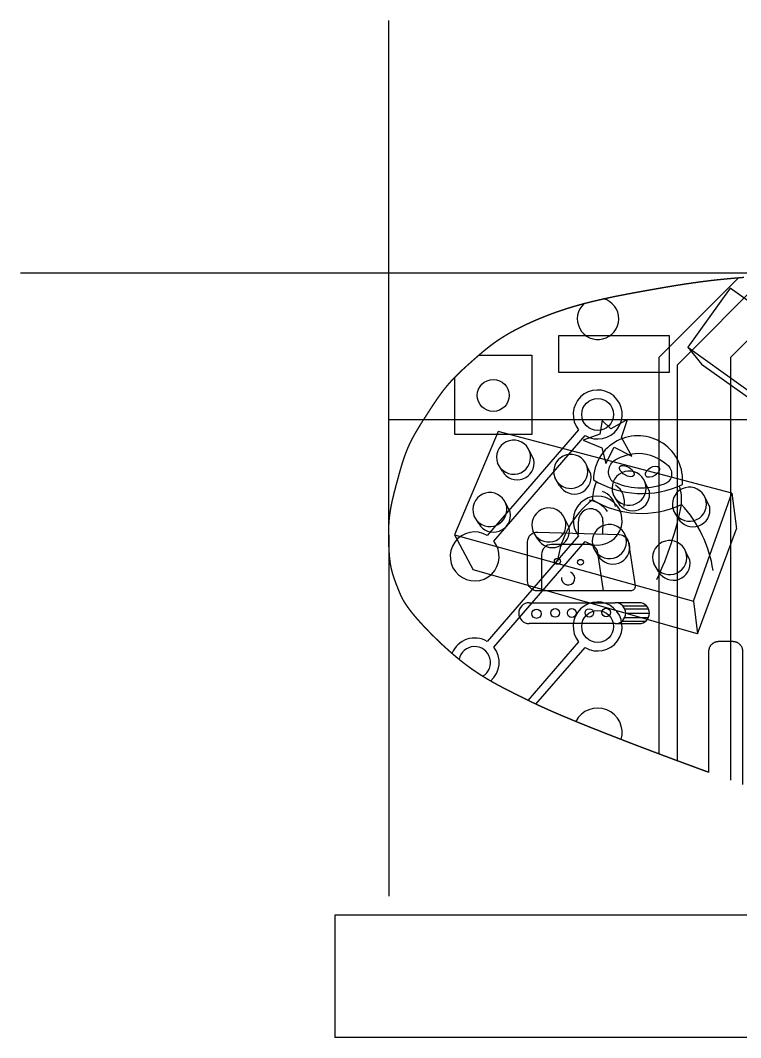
# Model space of a CAD drawing. Header units: millimetres. Extents: x -53 to 1579, y -453 to 381.
# Drawn here: x -19.8 to 39, y -2.5 to 80.6 of the extents above; entities that cross this region are included whole.
import ezdxf

# ---------------------------------------------------------------- set-up
doc = ezdxf.new("R2010")
doc.units = ezdxf.units.MM
for name, color, linetype in [('design1-etch', 5, 'Continuous'), ('design3', 5, 'Continuous'), ('design4', 5, 'Continuous'), ('design5', 5, 'Continuous'), ('Front', 3, 'Continuous')]:
    doc.layers.add(name, color=color, linetype=linetype)
doc.layers.add('toCut', color=1, linetype='Continuous', true_color=0xff0000)

msp = doc.modelspace()

# ---------------------------------------------------------------- linework, layer by layer
for p, q in [((10.299, 38.548), (10.299, 80.601)), ((46.199, 59.951), (-19.787, 59.951)), ((46.199, 47.957), (10.299, 47.957)), ((10.299, 38.548), (10.299, 9.052))]:
    msp.add_line(p, q)
at = {"layer": 'design1-etch'}
for points in [[(45.065, 59.936), (38.207, 53.047), (38.207, 18.53)], [(38.861, 59.58), (32.357, 53.047), (32.357, 20.677)], [(41.144, 59.747), (33.857, 52.428), (33.857, 20.116)], [(17.67, 53.255), (21.991, 53.255), (21.991, 46.76), (15.706, 46.76), (15.706, 51.453)]]:
    msp.add_lwpolyline(points, dxfattribs=at)
msp.add_lwpolyline([(18.873, 38.07), (26.339, 46.687, 11.340391), (25.81, 47.146), (18.344, 38.528, 11.340391)], format="xyb", close=True, dxfattribs=at)
for points in [[(18.622, 26.629, 0.405901), (18.873, 29.406), (26.339, 38.023, 11.340391), (25.81, 38.481), (18.344, 29.864, 0.4608), (15.463, 28.891, 0.4608)], [(22.325, 24.736), (26.339, 29.368, 11.340391), (25.81, 29.826), (21.671, 25.05)], [(29.28, 21.851, 0.915164), (25.577, 23.321, 0.915164)]]:
    msp.add_lwpolyline(points, format="xyb", dxfattribs=at)
for centre in [(18.835, 49.961), (27.363, 48.405), (27.363, 31.086)]:
    msp.add_circle(centre, 1.3, dxfattribs=at)
for centre, radius, start, end in [((27.395, 56.222), 1.691, 132.26417, 74.88433), ((17.319, 28.147), 1.3, 300.00919, 168.70406)]:
    msp.add_arc(centre, radius, start, end, dxfattribs=at)
at = {"layer": 'design3'}
for points in [[(34.736, 53.899), (40.51, 49.779), (43.951, 54.602), (38.178, 58.722), (34.736, 53.899), (35.839, 52.526), (41.088, 48.781), (40.51, 49.779)], [(15.666, 38.586), (35.192, 33.151), (38.323, 41.978), (19.232, 47.021), (15.666, 38.586)], [(22.154, 44.696), (21.793, 45.43)], [(19.588, 43.768), (19.197, 44.426)], [(26.818, 43.537), (26.457, 44.272)], [(24.252, 42.61), (23.862, 43.268)], [(31.585, 42.168), (31.224, 42.902)], [(29.019, 41.241), (28.628, 41.898)], [(36.514, 40.858), (36.153, 41.592)], [(38.323, 41.978), (38.701, 39.059)], [(20.216, 40.425), (19.854, 41.159)], [(17.649, 39.497), (17.259, 40.155)], [(25.036, 39.161), (24.675, 39.895)], [(33.948, 39.931), (33.557, 40.588)], [(35.507, 30.483), (38.701, 39.059)], [(15.666, 38.586), (17.199, 35.723)], [(22.47, 38.234), (22.079, 38.891)], [(29.974, 37.806), (29.613, 38.54)], [(27.408, 36.878), (27.018, 37.536)], [(34.903, 36.496), (34.542, 37.23)], [(32.337, 35.568), (31.947, 36.226)], [(35.507, 30.483), (17.199, 35.723)], [(35.192, 33.151), (35.507, 30.483)]]:
    msp.add_lwpolyline(points, dxfattribs=at)
for centre, radius, start, end in [((20.5, 44.916), 1.392, 220.80282, 200.60542), ((25.164, 43.757), 1.392, 220.80282, 200.60542), ((20.793, 44.448), 1.384, 209.44748, 10.2872), ((25.457, 43.29), 1.384, 209.44748, 10.2872), ((29.931, 42.388), 1.392, 220.80282, 200.60542), ((34.86, 41.078), 1.392, 220.80282, 200.60542), ((18.561, 40.645), 1.392, 220.80282, 200.60542), ((30.224, 41.921), 1.384, 209.44748, 10.2872), ((23.382, 39.381), 1.392, 220.80282, 200.60542), ((35.152, 40.611), 1.384, 209.44748, 10.2872), ((18.854, 40.177), 1.384, 209.44748, 10.2872), ((23.674, 38.914), 1.384, 209.44748, 10.2872), ((28.32, 38.026), 1.392, 220.80282, 200.60542), ((28.613, 37.559), 1.384, 209.44748, 10.2872), ((33.249, 36.716), 1.392, 220.80282, 200.60542), ((33.542, 36.249), 1.384, 209.44748, 10.2872)]:
    msp.add_arc(centre, radius, start, end, dxfattribs=at)
at = {"layer": 'design4', "lineweight": -3}
for points, format in [([(26.934, 41.44, 0, 0, 0.069375), (28.774, 35.048, 0, 0, 0.747241), (32.202, 34.926, 15.905, 15.905, -3.108635)], "xyseb"), ([(32.202, 34.926, 0.061553), (34.209, 41.052)], "xyb")]:
    msp.add_lwpolyline(points, format=format, dxfattribs=at)
msp.add_lwpolyline([(28.79, 44.704, -0.121417), (30.685, 45.234, -0.188102), (33.118, 44.225, -0.571144), (32.798, 42.717, -0.206129), (28.552, 42.947, -0.455702), (28.79, 44.704)], format="xyb", close=True, dxfattribs=at)
for centre, radius, start, end in [((30.661, 43.023), 3.646, 354.55457, 179.3471), ((30.579, 41.398), 3.646, 155.3329, 179.3471), ((31.017, 49.696), 7.745, 238.89367, 295.00801), ((30.579, 41.398), 3.646, 354.55457, 18.63324), ((31.709, 35.401), 7.699, 128.33535, 172.49081), ((30.935, 48.071), 7.745, 238.89367, 295.00801), ((26.767, 34.169), 10.137, 8.48283, 42.76617)]:
    msp.add_arc(centre, radius, start, end, dxfattribs=at)
for centre, major_axis, ratio in [((29.751, 43.776), (-0.576, 0.367), 0.496414), ((31.844, 43.734), (-0.543, -0.344), 0.562785)]:
    msp.add_ellipse(centre, major_axis=major_axis, ratio=ratio, dxfattribs=at)
at = {"layer": 'design5', "lineweight": -3}
for p, q in [((26.585, 37.78), (23.59, 37.78)), ((22.79, 36.98), (22.79, 33.998)), ((27.832, 33.998), (27.377, 37.096))]:
    msp.add_line(p, q, dxfattribs=at)
for points in [[(27.744, 47.909), (27.547, 46.81), (26.194, 46.303), (27.716, 45.684), (28.026, 44.388), (28.703, 45.74), (30.157, 45.013), (29.323, 46.529), (29.802, 47.993), (28.449, 47.233), (27.744, 47.909)], [(25.799, 38.698), (25.799, 39.7)], [(27.799, 39.7), (27.765, 38.636)], [(21.769, 33.026), (28.807, 33.026)], [(30.747, 33.026), (28.807, 33.026)], [(29.415, 32.77), (31.355, 32.77)], [(29.581, 32.527), (31.521, 32.527)], [(29.579, 31.818), (31.518, 31.818)], [(29.657, 32.176), (31.597, 32.176)], [(28.807, 31.326), (21.769, 31.326)], [(28.807, 31.326), (30.747, 31.326)], [(29.348, 31.52), (31.288, 31.52)]]:
    msp.add_lwpolyline(points, dxfattribs=at)
msp.add_lwpolyline([(30.04, 33.998), (22.441, 33.998, -0.414214), (21.641, 34.798), (21.641, 38.003, -0.423442), (22.467, 38.803), (29.131, 38.594, -0.36111), (29.897, 37.916), (30.44, 34.398, -0.414214)], format="xyb", close=True, dxfattribs=at)
for centre, radius in [((24.076, 36.407), 0.242), ((25.961, 36.334), 0.236), ((22.37, 32.126), 0.373), ((23.888, 32.192), 0.354), ((25.255, 32.192), 0.366), ((26.684, 32.192), 0.348), ((28.064, 32.225), 0.348)]:
    msp.add_circle(centre, radius, dxfattribs=at)
for centre, radius, start, end in [((27.838, 41.232), 1.719, 348.35801, 54.89745), ((27.217, 40.576), 1.638, 10.86221, 71.00357), ((26.361, 39.204), 2.213, 35.4516, 82.28459), ((26.799, 39.7), 1, 356.40116, 180), ((23.59, 36.98), 0.8, 90, 180), ((26.585, 36.98), 0.8, 8.35543, 90), ((24.951, 35.022), 0.544, 172.54028, 69.35432), ((21.769, 32.176), 0.85, 90, 270), ((28.807, 32.176), 0.85, 270, 90), ((30.747, 32.176), 0.85, 270, 90)]:
    msp.add_arc(centre, radius, start, end, dxfattribs=at)
at = {"layer": 'Front'}
for p, q in [((237.942, 7.501), (5.888, 7.501)), ((5.888, 7.501), (5.888, -2.499)), ((237.942, -2.499), (5.888, -2.499))]:
    msp.add_line(p, q, dxfattribs=at)
at = {"layer": 'toCut'}
msp.add_lwpolyline([(24.199, 54.848), (33.199, 54.848), (33.199, 51.848), (24.199, 51.848)], close=True, dxfattribs=at)
msp.add_lwpolyline([(24.199, 54.848), (33.199, 54.848), (33.199, 51.848), (24.199, 51.848)], close=True, dxfattribs=at)
for points in [[(33.956, 58.987), (34.076, 59.006), (34.196, 59.025)], [(34.196, 59.025), (34.314, 59.044), (34.433, 59.062)], [(34.433, 59.062), (34.551, 59.08), (34.669, 59.098)], [(34.669, 59.098), (34.787, 59.116), (34.904, 59.133)], [(34.904, 59.133), (35.021, 59.15), (35.138, 59.167)], [(35.138, 59.167), (35.254, 59.184), (35.371, 59.2)], [(35.371, 59.2), (35.487, 59.216), (35.602, 59.232)], [(35.602, 59.232), (35.718, 59.248), (35.834, 59.263)], [(35.834, 59.263), (35.949, 59.278), (36.065, 59.293)], [(36.065, 59.293), (36.18, 59.308), (36.296, 59.322)], [(36.296, 59.322), (36.411, 59.336), (36.526, 59.35)], [(36.526, 59.35), (36.642, 59.363), (36.757, 59.377)], [(36.757, 59.377), (36.872, 59.39), (36.988, 59.403)], [(36.988, 59.403), (37.103, 59.415), (37.219, 59.427)], [(37.219, 59.427), (37.334, 59.439), (37.45, 59.451)], [(37.45, 59.451), (37.565, 59.463), (37.681, 59.474)], [(37.681, 59.474), (37.797, 59.485), (37.912, 59.497)], [(37.912, 59.497), (38.144, 59.518), (38.375, 59.539)], [(38.375, 59.539), (38.607, 59.559), (38.838, 59.578)], [(38.838, 59.578), (39.07, 59.597), (39.301, 59.616)], [(29.202, 58.141), (29.346, 58.169), (29.489, 58.197)], [(29.489, 58.197), (29.632, 58.225), (29.774, 58.252)], [(29.774, 58.252), (29.916, 58.279), (30.058, 58.305)], [(30.058, 58.305), (30.198, 58.332), (30.339, 58.358)], [(30.339, 58.358), (30.478, 58.383), (30.618, 58.409)], [(30.618, 58.409), (30.687, 58.421), (30.756, 58.434)], [(30.756, 58.434), (30.824, 58.447), (30.893, 58.459)], [(30.893, 58.459), (30.961, 58.471), (31.03, 58.484)], [(31.03, 58.484), (31.098, 58.496), (31.166, 58.508)], [(31.166, 58.508), (31.233, 58.52), (31.301, 58.532)], [(31.301, 58.532), (31.368, 58.544), (31.435, 58.556)], [(31.435, 58.556), (31.501, 58.568), (31.568, 58.58)], [(31.568, 58.58), (31.634, 58.592), (31.7, 58.603)], [(31.7, 58.603), (31.766, 58.615), (31.832, 58.627)], [(31.832, 58.627), (31.897, 58.638), (31.962, 58.65)], [(31.962, 58.65), (32.027, 58.661), (32.092, 58.673)], [(32.092, 58.673), (32.156, 58.684), (32.221, 58.695)], [(32.221, 58.695), (32.349, 58.717), (32.477, 58.74)], [(32.477, 58.74), (32.603, 58.762), (32.729, 58.783)], [(32.729, 58.783), (32.855, 58.805), (32.98, 58.826)], [(32.98, 58.826), (33.103, 58.847), (33.227, 58.868)], [(33.227, 58.868), (33.35, 58.888), (33.472, 58.909)], [(33.472, 58.909), (33.594, 58.929), (33.715, 58.949)], [(33.715, 58.949), (33.836, 58.968), (33.956, 58.987)], [(25.73, 57.33), (25.872, 57.37), (26.015, 57.409)], [(26.015, 57.409), (26.158, 57.447), (26.301, 57.486)], [(26.301, 57.486), (26.445, 57.523), (26.589, 57.56)], [(26.589, 57.56), (26.734, 57.596), (26.879, 57.632)], [(26.879, 57.632), (27.024, 57.667), (27.169, 57.702)], [(27.169, 57.702), (27.314, 57.736), (27.46, 57.77)], [(27.46, 57.77), (27.605, 57.803), (27.751, 57.836)], [(27.751, 57.836), (27.897, 57.868), (28.042, 57.901)], [(28.042, 57.901), (28.188, 57.932), (28.333, 57.963)], [(28.333, 57.963), (28.479, 57.994), (28.624, 58.024)], [(28.624, 58.024), (28.769, 58.054), (28.913, 58.083)], [(28.913, 58.083), (29.058, 58.112), (29.202, 58.141)], [(23.162, 56.47), (23.226, 56.495), (23.289, 56.52)], [(23.289, 56.52), (23.353, 56.544), (23.418, 56.569)], [(23.418, 56.569), (23.482, 56.593), (23.547, 56.617)], [(23.547, 56.617), (23.612, 56.641), (23.677, 56.666)], [(23.677, 56.666), (23.743, 56.689), (23.809, 56.713)], [(23.809, 56.713), (23.875, 56.737), (23.941, 56.761)], [(23.941, 56.761), (24.007, 56.784), (24.074, 56.808)], [(24.074, 56.808), (24.141, 56.831), (24.208, 56.854)], [(24.208, 56.854), (24.275, 56.877), (24.342, 56.9)], [(24.342, 56.9), (24.41, 56.923), (24.478, 56.946)], [(24.478, 56.946), (24.546, 56.968), (24.614, 56.991)], [(24.614, 56.991), (24.683, 57.013), (24.751, 57.035)], [(24.751, 57.035), (24.82, 57.057), (24.889, 57.079)], [(24.889, 57.079), (24.958, 57.101), (25.028, 57.123)], [(25.028, 57.123), (25.097, 57.144), (25.167, 57.165)], [(25.167, 57.165), (25.237, 57.186), (25.307, 57.208)], [(25.307, 57.208), (25.377, 57.228), (25.447, 57.249)], [(25.447, 57.249), (25.518, 57.27), (25.588, 57.29)], [(25.588, 57.29), (25.659, 57.31), (25.73, 57.33)], [(21.281, 55.65), (21.335, 55.676), (21.389, 55.702)], [(21.389, 55.702), (21.444, 55.728), (21.498, 55.754)], [(21.498, 55.754), (21.554, 55.78), (21.609, 55.806)], [(21.609, 55.806), (21.665, 55.832), (21.721, 55.858)], [(21.721, 55.858), (21.778, 55.884), (21.834, 55.91)], [(21.834, 55.91), (21.892, 55.936), (21.949, 55.962)], [(21.949, 55.962), (22.007, 55.988), (22.065, 56.014)], [(22.065, 56.014), (22.124, 56.04), (22.182, 56.066)], [(22.182, 56.066), (22.241, 56.091), (22.301, 56.117)], [(22.301, 56.117), (22.36, 56.143), (22.42, 56.168)], [(22.42, 56.168), (22.481, 56.194), (22.541, 56.219)], [(22.541, 56.219), (22.602, 56.245), (22.663, 56.27)], [(22.663, 56.27), (22.725, 56.295), (22.786, 56.32)], [(22.786, 56.32), (22.848, 56.346), (22.91, 56.371)], [(22.91, 56.371), (22.973, 56.396), (23.036, 56.421)], [(23.036, 56.421), (23.099, 56.446), (23.162, 56.47)], [(19.765, 54.824), (19.806, 54.849), (19.847, 54.875)], [(19.847, 54.875), (19.89, 54.9), (19.932, 54.925)], [(19.932, 54.925), (19.975, 54.951), (20.018, 54.976)], [(20.018, 54.976), (20.061, 55.002), (20.105, 55.027)], [(20.105, 55.027), (20.15, 55.053), (20.194, 55.078)], [(20.194, 55.078), (20.24, 55.104), (20.285, 55.13)], [(20.285, 55.13), (20.331, 55.155), (20.378, 55.181)], [(20.378, 55.181), (20.425, 55.207), (20.472, 55.233)], [(20.472, 55.233), (20.52, 55.259), (20.567, 55.285)], [(20.567, 55.285), (20.616, 55.311), (20.665, 55.337)], [(20.665, 55.337), (20.714, 55.363), (20.764, 55.389)], [(20.764, 55.389), (20.814, 55.415), (20.864, 55.441)], [(20.864, 55.441), (20.915, 55.467), (20.966, 55.493)], [(20.966, 55.493), (21.018, 55.519), (21.07, 55.545)], [(21.07, 55.545), (21.122, 55.571), (21.175, 55.598)], [(21.175, 55.598), (21.228, 55.624), (21.281, 55.65)], [(18.555, 53.989), (18.587, 54.013), (18.618, 54.037)], [(18.618, 54.037), (18.65, 54.061), (18.682, 54.086)], [(18.682, 54.086), (18.714, 54.11), (18.746, 54.134)], [(18.746, 54.134), (18.779, 54.158), (18.811, 54.182)], [(18.811, 54.182), (18.845, 54.207), (18.878, 54.231)], [(18.878, 54.231), (18.911, 54.255), (18.945, 54.28)], [(18.945, 54.28), (18.979, 54.304), (19.013, 54.328)], [(19.013, 54.328), (19.048, 54.353), (19.083, 54.377)], [(19.083, 54.377), (19.118, 54.402), (19.154, 54.426)], [(19.154, 54.426), (19.19, 54.451), (19.225, 54.476)], [(19.225, 54.476), (19.262, 54.5), (19.299, 54.525)], [(19.299, 54.525), (19.336, 54.55), (19.373, 54.574)], [(19.373, 54.574), (19.411, 54.599), (19.448, 54.624)], [(19.448, 54.624), (19.487, 54.649), (19.525, 54.674)], [(19.525, 54.674), (19.565, 54.699), (19.604, 54.724)], [(19.604, 54.724), (19.644, 54.749), (19.684, 54.774)], [(19.684, 54.774), (19.724, 54.799), (19.765, 54.824)], [(17.53, 53.134), (17.639, 53.228), (17.747, 53.323)], [(17.747, 53.323), (17.802, 53.37), (17.857, 53.417)], [(17.857, 53.417), (17.912, 53.465), (17.968, 53.512)], [(17.968, 53.512), (18.024, 53.559), (18.081, 53.607)], [(18.081, 53.607), (18.138, 53.654), (18.196, 53.702)], [(18.196, 53.702), (18.254, 53.75), (18.313, 53.797)], [(18.313, 53.797), (18.373, 53.845), (18.433, 53.893)], [(18.433, 53.893), (18.494, 53.941), (18.555, 53.989)], [(16.463, 52.185), (16.569, 52.281), (16.674, 52.377)], [(16.674, 52.377), (16.78, 52.472), (16.887, 52.568)], [(16.887, 52.568), (16.994, 52.662), (17.101, 52.757)], [(17.101, 52.757), (17.316, 52.945), (17.53, 53.134)], [(15.746, 51.495), (15.796, 51.546), (15.846, 51.596)], [(15.846, 51.596), (15.897, 51.646), (15.947, 51.696)], [(15.947, 51.696), (15.998, 51.745), (16.049, 51.795)], [(16.049, 51.795), (16.1, 51.844), (16.151, 51.894)], [(16.151, 51.894), (16.203, 51.942), (16.255, 51.991)], [(16.255, 51.991), (16.307, 52.04), (16.359, 52.089)], [(16.359, 52.089), (16.411, 52.137), (16.463, 52.185)], [(14.991, 50.652), (15.035, 50.707), (15.08, 50.761)], [(15.08, 50.761), (15.126, 50.815), (15.172, 50.87)], [(15.172, 50.87), (15.218, 50.923), (15.264, 50.977)], [(15.264, 50.977), (15.311, 51.029), (15.358, 51.082)], [(15.358, 51.082), (15.406, 51.135), (15.454, 51.187)], [(15.454, 51.187), (15.502, 51.239), (15.55, 51.291)], [(15.55, 51.291), (15.599, 51.342), (15.648, 51.393)], [(15.648, 51.393), (15.697, 51.444), (15.746, 51.495)], [(14.393, 49.86), (14.434, 49.918), (14.475, 49.975)], [(14.475, 49.975), (14.517, 50.033), (14.559, 50.09)], [(14.559, 50.09), (14.601, 50.147), (14.643, 50.205)], [(14.643, 50.205), (14.685, 50.261), (14.728, 50.318)], [(14.728, 50.318), (14.771, 50.374), (14.814, 50.43)], [(14.814, 50.43), (14.858, 50.486), (14.902, 50.542)], [(14.902, 50.542), (14.946, 50.597), (14.991, 50.652)], [(13.756, 48.914), (13.834, 49.034), (13.912, 49.153)], [(13.912, 49.153), (13.991, 49.272), (14.07, 49.391)], [(14.07, 49.391), (14.15, 49.509), (14.23, 49.626)], [(14.23, 49.626), (14.27, 49.685), (14.311, 49.743)], [(14.311, 49.743), (14.352, 49.802), (14.393, 49.86)], [(13.137, 47.954), (13.291, 48.194), (13.445, 48.434)], [(13.445, 48.434), (13.601, 48.674), (13.756, 48.914)], [(12.76, 47.35), (12.797, 47.41), (12.834, 47.471)], [(12.834, 47.471), (12.91, 47.592), (12.985, 47.713)], [(12.985, 47.713), (13.061, 47.833), (13.137, 47.954)], [(12.27, 46.493), (12.303, 46.555), (12.336, 46.616)], [(12.336, 46.616), (12.37, 46.678), (12.404, 46.74)], [(12.404, 46.74), (12.439, 46.801), (12.473, 46.862)], [(12.473, 46.862), (12.508, 46.923), (12.543, 46.985)], [(12.543, 46.985), (12.579, 47.046), (12.615, 47.107)], [(12.615, 47.107), (12.651, 47.167), (12.687, 47.228)], [(12.687, 47.228), (12.724, 47.289), (12.76, 47.35)], [(11.85, 45.614), (11.877, 45.677), (11.905, 45.741)], [(11.905, 45.741), (11.933, 45.804), (11.961, 45.868)], [(11.961, 45.868), (11.99, 45.931), (12.019, 45.994)], [(12.019, 45.994), (12.049, 46.057), (12.08, 46.119)], [(12.08, 46.119), (12.11, 46.182), (12.141, 46.244)], [(12.141, 46.244), (12.173, 46.307), (12.205, 46.369)], [(12.205, 46.369), (12.237, 46.431), (12.27, 46.493)], [(11.557, 44.839), (11.58, 44.904), (11.602, 44.969)], [(11.602, 44.969), (11.626, 45.034), (11.649, 45.099)], [(11.649, 45.099), (11.673, 45.164), (11.697, 45.229)], [(11.697, 45.229), (11.722, 45.293), (11.746, 45.357)], [(11.746, 45.357), (11.772, 45.422), (11.797, 45.486)], [(11.797, 45.486), (11.824, 45.55), (11.85, 45.614)], [(11.27, 43.918), (11.309, 44.051), (11.348, 44.183)], [(11.348, 44.183), (11.368, 44.249), (11.388, 44.315)], [(11.388, 44.315), (11.408, 44.381), (11.429, 44.446)], [(11.429, 44.446), (11.45, 44.512), (11.47, 44.578)], [(11.47, 44.578), (11.492, 44.643), (11.513, 44.709)], [(11.513, 44.709), (11.535, 44.774), (11.557, 44.839)], [(10.977, 42.855), (11.05, 43.121), (11.122, 43.388)], [(11.122, 43.388), (11.159, 43.52), (11.195, 43.653)], [(11.195, 43.653), (11.233, 43.786), (11.27, 43.918)], [(10.835, 42.323), (10.87, 42.456), (10.905, 42.589)], [(10.905, 42.589), (10.941, 42.722), (10.977, 42.855)], [(10.637, 41.526), (10.652, 41.593), (10.668, 41.659)], [(10.668, 41.659), (10.684, 41.725), (10.7, 41.792)], [(10.7, 41.792), (10.733, 41.925), (10.766, 42.057)], [(10.766, 42.057), (10.8, 42.19), (10.835, 42.323)], [(10.45, 40.601), (10.462, 40.667), (10.473, 40.733)], [(10.473, 40.733), (10.485, 40.799), (10.497, 40.865)], [(10.497, 40.865), (10.51, 40.931), (10.523, 40.997)], [(10.523, 40.997), (10.536, 41.063), (10.549, 41.129)], [(10.549, 41.129), (10.563, 41.195), (10.577, 41.261)], [(10.577, 41.261), (10.592, 41.328), (10.607, 41.394)], [(10.607, 41.394), (10.622, 41.46), (10.637, 41.526)], [(10.349, 39.813), (10.356, 39.878), (10.362, 39.943)], [(10.362, 39.943), (10.369, 40.009), (10.376, 40.074)], [(10.376, 40.074), (10.384, 40.14), (10.392, 40.206)], [(10.392, 40.206), (10.401, 40.272), (10.41, 40.337)], [(10.41, 40.337), (10.42, 40.403), (10.429, 40.469)], [(10.429, 40.469), (10.44, 40.535), (10.45, 40.601)], [(10.305, 39.042), (10.307, 39.105), (10.309, 39.168)], [(10.309, 39.168), (10.312, 39.232), (10.314, 39.296)], [(10.314, 39.296), (10.318, 39.36), (10.321, 39.424)], [(10.321, 39.424), (10.325, 39.488), (10.329, 39.553)], [(10.329, 39.553), (10.334, 39.618), (10.338, 39.682)], [(10.338, 39.682), (10.344, 39.748), (10.349, 39.813)], [(10.299, 38.67), (10.299, 38.731), (10.3, 38.793)], [(10.299, 38.548), (10.299, 38.609), (10.299, 38.67)], [(10.299, 38.429), (10.299, 38.488), (10.299, 38.548)], [(10.301, 38.31), (10.3, 38.369), (10.299, 38.429)], [(10.3, 38.793), (10.301, 38.855), (10.302, 38.917)], [(10.303, 38.194), (10.302, 38.252), (10.301, 38.31)], [(10.302, 38.917), (10.303, 38.979), (10.305, 39.042)], [(10.306, 38.079), (10.304, 38.136), (10.303, 38.194)], [(10.309, 37.966), (10.307, 38.023), (10.306, 38.079)], [(10.313, 37.855), (10.311, 37.911), (10.309, 37.966)], [(10.317, 37.747), (10.315, 37.801), (10.313, 37.855)], [(10.321, 37.64), (10.319, 37.693), (10.317, 37.747)], [(10.326, 37.536), (10.324, 37.588), (10.321, 37.64)], [(10.331, 37.434), (10.328, 37.485), (10.326, 37.536)], [(10.336, 37.334), (10.333, 37.384), (10.331, 37.434)], [(10.342, 37.237), (10.339, 37.286), (10.336, 37.334)], [(10.347, 37.141), (10.344, 37.189), (10.342, 37.237)], [(10.354, 37.047), (10.351, 37.094), (10.347, 37.141)], [(10.36, 36.955), (10.357, 37.001), (10.354, 37.047)], [(10.368, 36.865), (10.364, 36.91), (10.36, 36.955)], [(10.375, 36.776), (10.371, 36.821), (10.368, 36.865)], [(10.384, 36.689), (10.38, 36.733), (10.375, 36.776)], [(10.393, 36.603), (10.388, 36.646), (10.384, 36.689)], [(10.402, 36.518), (10.397, 36.561), (10.393, 36.603)], [(10.413, 36.434), (10.407, 36.476), (10.402, 36.518)], [(10.424, 36.352), (10.418, 36.393), (10.413, 36.434)], [(10.435, 36.27), (10.429, 36.311), (10.424, 36.352)], [(10.448, 36.189), (10.442, 36.23), (10.435, 36.27)], [(10.462, 36.109), (10.455, 36.149), (10.448, 36.189)], [(10.476, 36.029), (10.469, 36.069), (10.462, 36.109)], [(10.492, 35.95), (10.484, 35.99), (10.476, 36.029)], [(10.508, 35.871), (10.5, 35.911), (10.492, 35.95)], [(10.525, 35.793), (10.517, 35.832), (10.508, 35.871)], [(10.544, 35.715), (10.535, 35.754), (10.525, 35.793)], [(10.564, 35.636), (10.554, 35.675), (10.544, 35.715)], [(10.584, 35.558), (10.574, 35.597), (10.564, 35.636)], [(10.606, 35.48), (10.595, 35.519), (10.584, 35.558)], [(10.629, 35.402), (10.617, 35.441), (10.606, 35.48)], [(10.652, 35.324), (10.641, 35.363), (10.629, 35.402)], [(10.702, 35.169), (10.677, 35.246), (10.652, 35.324)], [(10.754, 35.013), (10.728, 35.091), (10.702, 35.169)], [(10.809, 34.858), (10.782, 34.936), (10.754, 35.013)], [(10.867, 34.703), (10.838, 34.781), (10.809, 34.858)], [(10.925, 34.548), (10.896, 34.626), (10.867, 34.703)], [(10.985, 34.394), (10.955, 34.471), (10.925, 34.548)], [(11.108, 34.084), (11.047, 34.239), (10.985, 34.394)], [(11.17, 33.929), (11.139, 34.007), (11.108, 34.084)], [(11.202, 33.851), (11.186, 33.89), (11.17, 33.929)], [(11.235, 33.772), (11.218, 33.811), (11.202, 33.851)], [(11.27, 33.691), (11.253, 33.731), (11.235, 33.772)], [(11.307, 33.609), (11.289, 33.65), (11.27, 33.691)], [(11.327, 33.567), (11.317, 33.588), (11.307, 33.609)], [(11.347, 33.524), (11.337, 33.546), (11.327, 33.567)], [(11.368, 33.481), (11.358, 33.503), (11.347, 33.524)], [(11.39, 33.438), (11.379, 33.46), (11.368, 33.481)], [(11.413, 33.394), (11.401, 33.416), (11.39, 33.438)], [(11.436, 33.349), (11.424, 33.371), (11.413, 33.394)], [(11.461, 33.303), (11.449, 33.326), (11.436, 33.349)], [(11.486, 33.256), (11.474, 33.28), (11.461, 33.303)], [(11.513, 33.209), (11.5, 33.233), (11.486, 33.256)], [(11.541, 33.161), (11.527, 33.185), (11.513, 33.209)], [(11.57, 33.112), (11.555, 33.136), (11.541, 33.161)], [(11.6, 33.062), (11.585, 33.087), (11.57, 33.112)], [(11.632, 33.011), (11.616, 33.036), (11.6, 33.062)], [(11.665, 32.959), (11.648, 32.985), (11.632, 33.011)], [(11.699, 32.905), (11.682, 32.932), (11.665, 32.959)], [(11.735, 32.851), (11.717, 32.878), (11.699, 32.905)], [(11.772, 32.796), (11.753, 32.824), (11.735, 32.851)], [(11.811, 32.739), (11.791, 32.767), (11.772, 32.796)], [(11.851, 32.681), (11.831, 32.71), (11.811, 32.739)], [(11.893, 32.622), (11.872, 32.652), (11.851, 32.681)], [(11.937, 32.562), (11.915, 32.592), (11.893, 32.622)], [(11.983, 32.5), (11.96, 32.531), (11.937, 32.562)], [(12.03, 32.437), (12.006, 32.468), (11.983, 32.5)], [(12.08, 32.372), (12.055, 32.404), (12.03, 32.437)], [(12.131, 32.306), (12.105, 32.339), (12.08, 32.372)], [(12.184, 32.238), (12.157, 32.272), (12.131, 32.306)], [(12.239, 32.169), (12.212, 32.204), (12.184, 32.238)], [(12.297, 32.098), (12.268, 32.133), (12.239, 32.169)], [(12.356, 32.025), (12.327, 32.062), (12.297, 32.098)], [(12.418, 31.951), (12.387, 31.988), (12.356, 32.025)], [(12.482, 31.875), (12.45, 31.913), (12.418, 31.951)], [(12.549, 31.798), (12.515, 31.836), (12.482, 31.875)], [(12.617, 31.718), (12.583, 31.758), (12.549, 31.798)], [(12.688, 31.637), (12.653, 31.678), (12.617, 31.718)], [(12.761, 31.555), (12.724, 31.596), (12.688, 31.637)], [(12.836, 31.471), (12.798, 31.513), (12.761, 31.555)], [(12.912, 31.386), (12.874, 31.428), (12.836, 31.471)], [(12.991, 31.299), (12.952, 31.343), (12.912, 31.386)], [(13.072, 31.212), (13.031, 31.256), (12.991, 31.299)], [(13.154, 31.123), (13.113, 31.167), (13.072, 31.212)], [(13.238, 31.033), (13.196, 31.078), (13.154, 31.123)], [(13.324, 30.942), (13.281, 30.988), (13.238, 31.033)], [(13.411, 30.85), (13.368, 30.896), (13.324, 30.942)], [(13.5, 30.758), (13.456, 30.804), (13.411, 30.85)], [(13.591, 30.665), (13.545, 30.711), (13.5, 30.758)], [(13.682, 30.571), (13.636, 30.618), (13.591, 30.665)], [(13.776, 30.476), (13.729, 30.523), (13.682, 30.571)], [(13.87, 30.381), (13.823, 30.429), (13.776, 30.476)], [(13.966, 30.286), (13.918, 30.333), (13.87, 30.381)], [(14.063, 30.19), (14.014, 30.238), (13.966, 30.286)], [(14.161, 30.094), (14.112, 30.142), (14.063, 30.19)], [(14.26, 29.997), (14.21, 30.045), (14.161, 30.094)], [(14.36, 29.901), (14.31, 29.949), (14.26, 29.997)], [(14.46, 29.804), (14.41, 29.852), (14.36, 29.901)], [(14.562, 29.708), (14.511, 29.756), (14.46, 29.804)], [(14.665, 29.611), (14.614, 29.659), (14.562, 29.708)], [(14.872, 29.419), (14.768, 29.515), (14.665, 29.611)], [(15.082, 29.228), (14.977, 29.324), (14.872, 29.419)], [(15.294, 29.039), (15.188, 29.134), (15.082, 29.228)], [(15.507, 28.853), (15.4, 28.946), (15.294, 29.039)], [(15.614, 28.761), (15.56, 28.807), (15.507, 28.853)], [(15.721, 28.669), (15.668, 28.715), (15.614, 28.761)], [(15.828, 28.579), (15.775, 28.624), (15.721, 28.669)], [(15.936, 28.49), (15.882, 28.535), (15.828, 28.579)], [(16.043, 28.402), (15.99, 28.446), (15.936, 28.49)], [(16.151, 28.315), (16.097, 28.358), (16.043, 28.402)], [(16.258, 28.229), (16.204, 28.272), (16.151, 28.315)], [(16.365, 28.145), (16.311, 28.187), (16.258, 28.229)], [(16.472, 28.062), (16.418, 28.103), (16.365, 28.145)], [(16.578, 27.98), (16.525, 28.021), (16.472, 28.062)], [(16.684, 27.9), (16.631, 27.94), (16.578, 27.98)], [(16.79, 27.821), (16.737, 27.861), (16.684, 27.9)], [(16.896, 27.744), (16.843, 27.783), (16.79, 27.821)], [(17.001, 27.668), (16.948, 27.706), (16.896, 27.744)], [(17.106, 27.594), (17.053, 27.631), (17.001, 27.668)], [(17.21, 27.521), (17.158, 27.557), (17.106, 27.594)], [(17.315, 27.449), (17.262, 27.485), (17.21, 27.521)], [(17.419, 27.378), (17.367, 27.413), (17.315, 27.449)], [(17.523, 27.309), (17.471, 27.343), (17.419, 27.378)], [(17.626, 27.24), (17.574, 27.274), (17.523, 27.309)], [(17.729, 27.173), (17.678, 27.207), (17.626, 27.24)], [(17.833, 27.107), (17.781, 27.14), (17.729, 27.173)], [(17.935, 27.042), (17.884, 27.074), (17.833, 27.107)], [(18.038, 26.978), (17.987, 27.01), (17.935, 27.042)], [(18.14, 26.915), (18.089, 26.946), (18.038, 26.978)], [(18.243, 26.853), (18.192, 26.884), (18.14, 26.915)], [(18.345, 26.791), (18.294, 26.822), (18.243, 26.853)], [(18.446, 26.731), (18.396, 26.761), (18.345, 26.791)], [(18.548, 26.672), (18.497, 26.701), (18.446, 26.731)], [(18.65, 26.613), (18.599, 26.642), (18.548, 26.672)], [(18.852, 26.498), (18.751, 26.555), (18.65, 26.613)], [(19.054, 26.386), (18.953, 26.442), (18.852, 26.498)], [(19.255, 26.276), (19.154, 26.331), (19.054, 26.386)], [(19.456, 26.169), (19.355, 26.222), (19.255, 26.276)], [(19.656, 26.063), (19.556, 26.116), (19.456, 26.169)], [(19.856, 25.959), (19.756, 26.011), (19.656, 26.063)], [(20.055, 25.857), (19.956, 25.908), (19.856, 25.959)], [(20.255, 25.756), (20.155, 25.806), (20.055, 25.857)], [(20.454, 25.655), (20.354, 25.706), (20.255, 25.756)], [(20.852, 25.456), (20.653, 25.556), (20.454, 25.655)], [(21.051, 25.357), (20.952, 25.406), (20.852, 25.456)], [(21.253, 25.256), (21.152, 25.306), (21.051, 25.357)], [(21.355, 25.206), (21.304, 25.231), (21.253, 25.256)], [(21.458, 25.155), (21.406, 25.18), (21.355, 25.206)], [(21.562, 25.103), (21.51, 25.129), (21.458, 25.155)], [(21.669, 25.051), (21.615, 25.077), (21.562, 25.103)], [(21.777, 24.998), (21.723, 25.025), (21.669, 25.051)], [(21.887, 24.945), (21.832, 24.972), (21.777, 24.998)], [(22, 24.89), (21.944, 24.918), (21.887, 24.945)], [(22.116, 24.835), (22.058, 24.863), (22, 24.89)], [(22.175, 24.807), (22.145, 24.821), (22.116, 24.835)], [(22.234, 24.779), (22.204, 24.793), (22.175, 24.807)], [(22.295, 24.75), (22.264, 24.765), (22.234, 24.779)], [(22.356, 24.722), (22.325, 24.736), (22.295, 24.75)], [(22.418, 24.693), (22.387, 24.707), (22.356, 24.722)], [(22.481, 24.663), (22.449, 24.678), (22.418, 24.693)], [(22.545, 24.633), (22.513, 24.648), (22.481, 24.663)], [(22.609, 24.603), (22.577, 24.618), (22.545, 24.633)], [(22.675, 24.573), (22.642, 24.588), (22.609, 24.603)], [(22.742, 24.542), (22.708, 24.558), (22.675, 24.573)], [(22.81, 24.511), (22.776, 24.527), (22.742, 24.542)], [(22.878, 24.48), (22.844, 24.496), (22.81, 24.511)], [(22.948, 24.448), (22.913, 24.464), (22.878, 24.48)], [(23.019, 24.416), (22.984, 24.432), (22.948, 24.448)], [(23.092, 24.383), (23.055, 24.4), (23.019, 24.416)], [(23.165, 24.35), (23.128, 24.367), (23.092, 24.383)], [(23.239, 24.317), (23.202, 24.334), (23.165, 24.35)], [(23.315, 24.283), (23.277, 24.3), (23.239, 24.317)], [(23.392, 24.249), (23.354, 24.266), (23.315, 24.283)], [(23.471, 24.214), (23.432, 24.232), (23.392, 24.249)], [(23.551, 24.179), (23.511, 24.197), (23.471, 24.214)], [(23.632, 24.144), (23.591, 24.161), (23.551, 24.179)], [(23.714, 24.107), (23.673, 24.125), (23.632, 24.144)], [(23.798, 24.071), (23.756, 24.089), (23.714, 24.107)], [(23.883, 24.034), (23.841, 24.052), (23.798, 24.071)], [(23.97, 23.996), (23.927, 24.015), (23.883, 24.034)], [(24.059, 23.958), (24.014, 23.977), (23.97, 23.996)], [(24.149, 23.919), (24.104, 23.939), (24.059, 23.958)], [(24.24, 23.88), (24.194, 23.9), (24.149, 23.919)], [(24.333, 23.84), (24.287, 23.86), (24.24, 23.88)], [(24.428, 23.8), (24.38, 23.82), (24.333, 23.84)], [(24.524, 23.759), (24.476, 23.78), (24.428, 23.8)], [(24.622, 23.718), (24.573, 23.739), (24.524, 23.759)], [(24.722, 23.676), (24.672, 23.697), (24.622, 23.718)], [(24.824, 23.633), (24.773, 23.654), (24.722, 23.676)], [(24.927, 23.59), (24.875, 23.612), (24.824, 23.633)], [(25.032, 23.546), (24.98, 23.568), (24.927, 23.59)], [(25.139, 23.502), (25.086, 23.524), (25.032, 23.546)], [(25.248, 23.456), (25.194, 23.479), (25.139, 23.502)], [(25.359, 23.411), (25.304, 23.433), (25.248, 23.456)], [(25.472, 23.364), (25.415, 23.387), (25.359, 23.411)], [(25.586, 23.317), (25.529, 23.341), (25.472, 23.364)], [(25.703, 23.269), (25.645, 23.293), (25.586, 23.317)], [(25.822, 23.221), (25.763, 23.245), (25.703, 23.269)], [(25.943, 23.171), (25.882, 23.196), (25.822, 23.221)], [(26.066, 23.121), (26.004, 23.146), (25.943, 23.171)], [(26.191, 23.071), (26.128, 23.096), (26.066, 23.121)], [(26.318, 23.019), (26.254, 23.045), (26.191, 23.071)], [(26.447, 22.967), (26.382, 22.993), (26.318, 23.019)], [(26.579, 22.914), (26.513, 22.941), (26.447, 22.967)], [(26.712, 22.861), (26.646, 22.887), (26.579, 22.914)], [(26.849, 22.806), (26.78, 22.833), (26.712, 22.861)], [(26.987, 22.751), (26.918, 22.778), (26.849, 22.806)], [(27.128, 22.695), (27.057, 22.723), (26.987, 22.751)], [(27.271, 22.638), (27.199, 22.666), (27.128, 22.695)], [(27.416, 22.58), (27.343, 22.609), (27.271, 22.638)], [(27.564, 22.522), (27.49, 22.551), (27.416, 22.58)], [(27.714, 22.462), (27.639, 22.492), (27.564, 22.522)], [(27.867, 22.402), (27.791, 22.432), (27.714, 22.462)], [(28.022, 22.341), (27.945, 22.372), (27.867, 22.402)], [(28.18, 22.279), (28.101, 22.31), (28.022, 22.341)], [(28.341, 22.216), (28.261, 22.248), (28.18, 22.279)], [(28.504, 22.153), (28.422, 22.184), (28.341, 22.216)], [(28.669, 22.088), (28.587, 22.12), (28.504, 22.153)], [(28.837, 22.023), (28.753, 22.055), (28.669, 22.088)], [(29.008, 21.956), (28.922, 21.99), (28.837, 22.023)], [(29.18, 21.889), (29.094, 21.923), (29.008, 21.956)], [(29.355, 21.822), (29.268, 21.856), (29.18, 21.889)], [(29.533, 21.753), (29.444, 21.787), (29.355, 21.822)], [(29.712, 21.684), (29.622, 21.719), (29.533, 21.753)], [(29.894, 21.614), (29.803, 21.649), (29.712, 21.684)], [(30.078, 21.543), (29.986, 21.579), (29.894, 21.614)], [(30.264, 21.472), (30.171, 21.508), (30.078, 21.543)], [(30.451, 21.4), (30.357, 21.436), (30.264, 21.472)], [(30.641, 21.327), (30.546, 21.364), (30.451, 21.4)], [(30.833, 21.254), (30.737, 21.291), (30.641, 21.327)], [(31.027, 21.18), (30.93, 21.217), (30.833, 21.254)], [(31.222, 21.106), (31.125, 21.143), (31.027, 21.18)], [(31.42, 21.031), (31.321, 21.069), (31.222, 21.106)], [(31.619, 20.956), (31.519, 20.994), (31.42, 21.031)], [(31.819, 20.88), (31.719, 20.918), (31.619, 20.956)], [(32.022, 20.803), (31.921, 20.842), (31.819, 20.88)], [(32.226, 20.727), (32.124, 20.765), (32.022, 20.803)], [(32.431, 20.649), (32.329, 20.688), (32.226, 20.727)], [(32.638, 20.571), (32.535, 20.61), (32.431, 20.649)], [(32.847, 20.493), (32.742, 20.532), (32.638, 20.571)], [(33.057, 20.415), (32.952, 20.454), (32.847, 20.493)], [(33.268, 20.336), (33.162, 20.375), (33.057, 20.415)], [(33.48, 20.256), (33.374, 20.296), (33.268, 20.336)], [(33.694, 20.177), (33.587, 20.217), (33.48, 20.256)], [(33.909, 20.097), (33.802, 20.137), (33.694, 20.177)], [(34.125, 20.017), (34.017, 20.057), (33.909, 20.097)], [(34.342, 19.936), (34.234, 19.976), (34.125, 20.017)], [(34.561, 19.855), (34.452, 19.896), (34.342, 19.936)], [(34.78, 19.775), (34.67, 19.815), (34.561, 19.855)], [(35, 19.693), (34.89, 19.734), (34.78, 19.775)], [(35.222, 19.612), (35.111, 19.653), (35, 19.693)], [(35.444, 19.531), (35.333, 19.571), (35.222, 19.612)], [(35.89, 19.367), (35.667, 19.449), (35.444, 19.531)], [(36.34, 19.203), (36.115, 19.285), (35.89, 19.367)], [(36.427, 19.172), (36.383, 19.188), (36.34, 19.203)]]:
    msp.add_open_spline(points, degree=2, dxfattribs=at)
msp.add_rational_spline([(39.227, 18.168), (39.227, 19.908), (39.227, 21.648), (39.227, 23.498), (39.227, 25.348), (39.227, 27.198), (39.227, 29.048), (39.227, 29.848), (38.427, 29.848), (38.127, 29.848), (37.827, 29.848), (37.527, 29.848), (37.227, 29.848), (36.427, 29.848), (36.427, 29.048), (36.427, 27.198), (36.427, 25.348), (36.427, 23.498), (36.427, 21.648), (36.427, 20.41), (36.427, 19.172)], [1, 1, 1, 1, 1, 1, 1, 0.707106781187, 1, 1, 1, 1, 1, 0.707106781187, 1, 1, 1, 1, 1, 1, 1], degree=2, knots=[1007, 1007, 1007, 1008, 1008, 1009, 1009, 1010, 1010, 1011.570796, 1011.570796, 1012.570796, 1012.570796, 1013.570796, 1013.570796, 1015.141593, 1015.141593, 1016.141593, 1016.141593, 1017.141593, 1017.141593, 1018.141593, 1018.141593, 1018.141593], dxfattribs=at)

doc.saveas('drawing.dxf')
